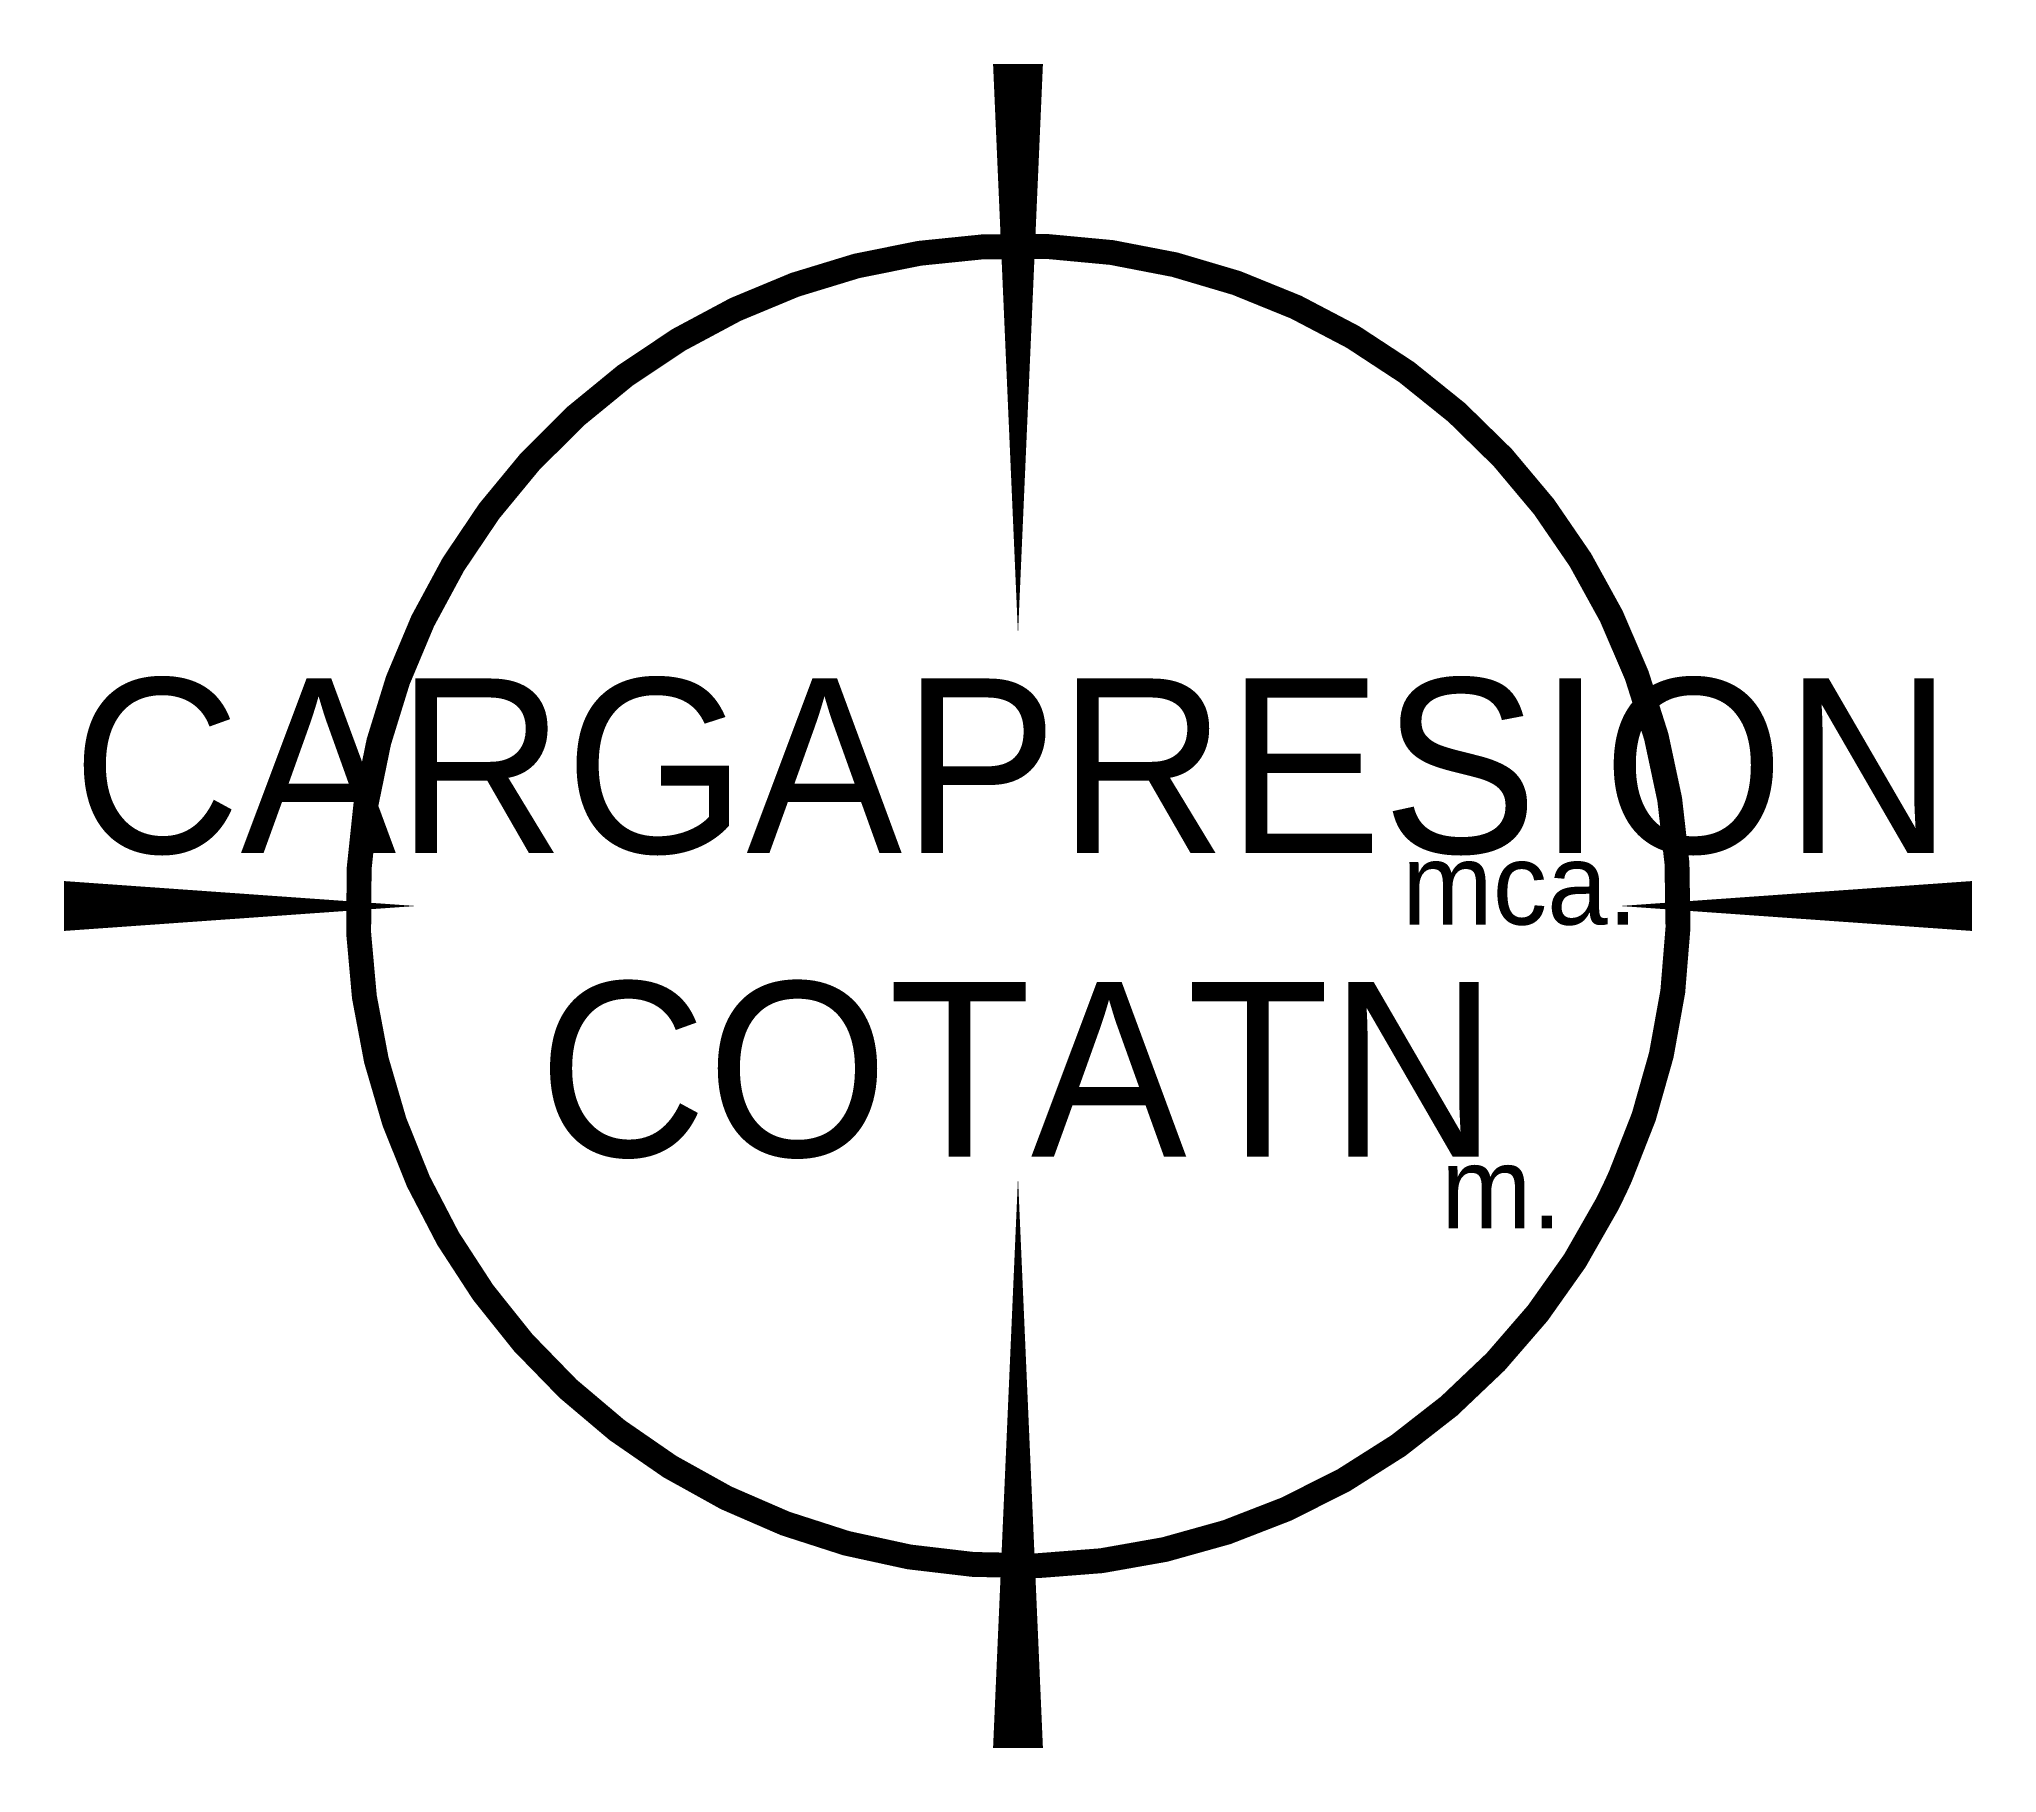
# Model space of a CAD drawing. Header units: millimetres. Extents: x -3.92 to 3.92, y -3.48 to 3.48.
import ezdxf
from ezdxf.enums import TextEntityAlignment as Align

# ---------------------------------------------------------------- set-up
doc = ezdxf.new("R2010")
doc.units = ezdxf.units.MM
doc.layers.add('proyecto agua potable', color=4, linetype='Continuous')
doc.styles.add('carga-presion', font='Framd.TTF')

msp = doc.modelspace()

# ---------------------------------------------------------------- linework, layer by layer
at = {"layer": 'proyecto agua potable', "color": 1}
for points in [[(0, 1.089, 0, 0.2, 0), (0, 3.3763, 0.2, 0.2, 0)], [(-2.4142, 0, 0, 0.2, 0), (-3.825, 0, 0.2, 0.2, 0)], [(2.4142, 0, 0, 0.2, 0), (3.825, 0, 0.2, 0.2, 0)], [(0, -1.089, 0, 0.2, 0), (0, -3.3763, 0.2, 0.2, 0)]]:
    msp.add_lwpolyline(points, format="xyseb", dxfattribs=at)
at = {"layer": 'proyecto agua potable', "color": 4, "const_width": 0.1}
msp.add_lwpolyline([(2.4152, -1.085, 84.140208), (2.3609, -1.1985, 0.011885)], format="xyb", close=True, dxfattribs=at)

# ---------------------------------------------------------------- texts
at = {"layer": 'proyecto agua potable', "style": 'carga-presion'}
for s, p in [('mca.', (1.5404, -0.0745)), ('m.', (1.6963, -1.293))]:
    msp.add_text(s, height=0.32614, dxfattribs=at).set_placement(p)
at = {"layer": 'proyecto agua potable', "color": 4, "style": 'carga-presion'}
for tag, p in [('CARGAPRESION', (-0.0225, 0.5624)), ('COTATN', (0, -0.6547))]:
    msp.add_attdef(tag, text='0.000', height=0.7, dxfattribs=at).set_placement(p, align=Align.MIDDLE_CENTER)

doc.saveas('drawing.dxf')
